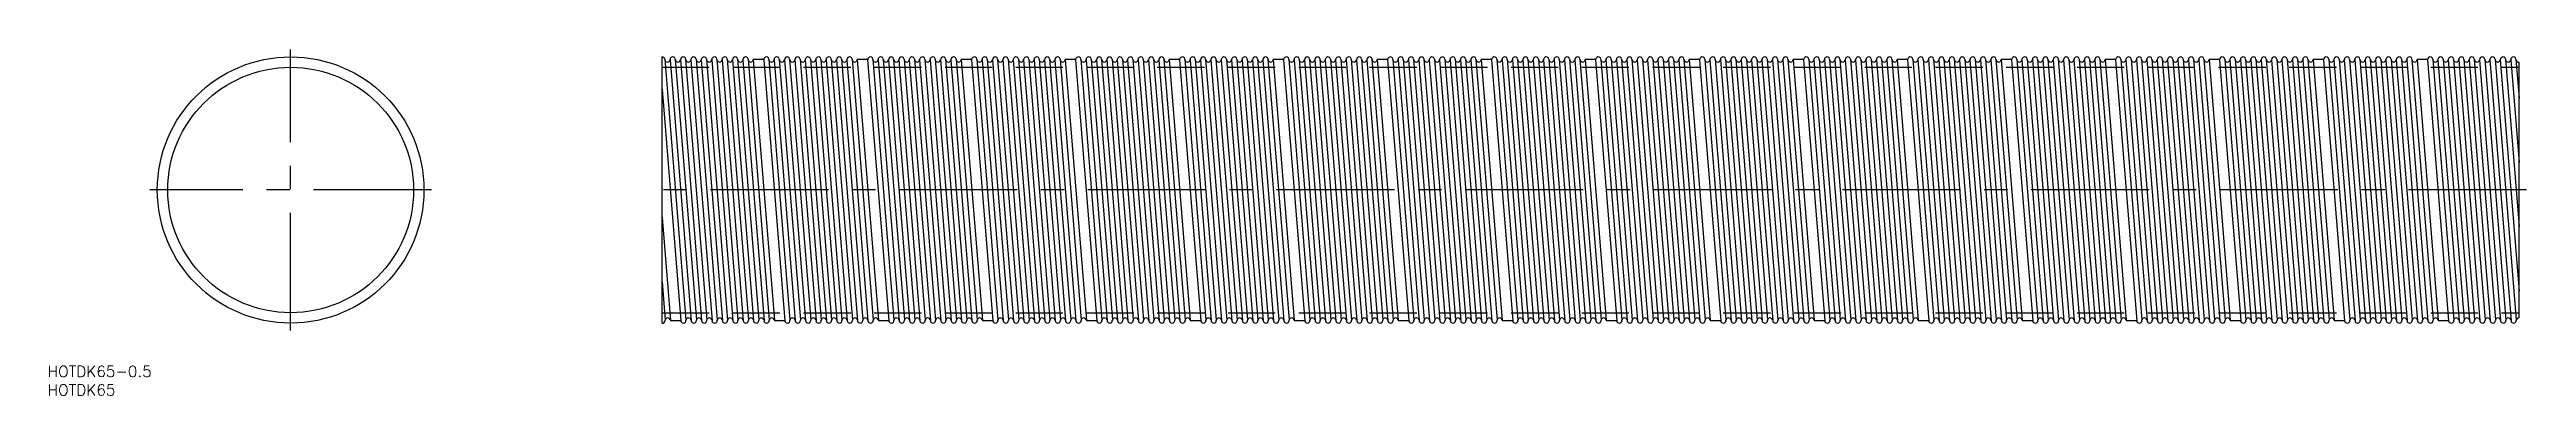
# Model space of a CAD drawing. Extents: x -65 to 602, y -55 to 38.
import ezdxf

# ---------------------------------------------------------------- set-up
doc = ezdxf.new("R2010")
doc.units = 0
doc.linetypes.add('CENTER', pattern=[50.8, 31.75, -6.35, 6.35, -6.35])
doc.linetypes.add('DASHED', pattern=[19.05, 12.7, -6.35])
doc.layers.get('0').update_dxf_attribs({"linetype": 'CONTINUOUS'})
doc.layers.add('CENTER', color=1, linetype='CENTER')
doc.styles.get("Standard").update_dxf_attribs({"font": 'txt.shx', "height": 3, "bigfont": 'bigfont.shx'})

msp = doc.modelspace()

# ---------------------------------------------------------------- linework, layer by layer
at = {"color": 7, "linetype": 'CONTINUOUS'}
for p, q in [((100, -35.89), (100, 35.9)), ((100.75, 35.26), (106.44, -35.14)), ((102.16, 35.14), (107.85, -35.26)), ((103.55, 35.26), (109.24, -35.14)), ((104.96, 35.14), (110.65, -35.26)), ((106.35, 35.26), (112.04, -35.14)), ((107.76, 35.14), (113.45, -35.26)), ((109.15, 35.26), (114.84, -35.14)), ((110.56, 35.14), (116.25, -35.26)), ((111.95, 35.26), (117.64, -35.14)), ((113.36, 35.14), (119.05, -35.26)), ((114.75, 35.26), (120.44, -35.14)), ((116.16, 35.14), (121.85, -35.26)), ((117.55, 35.26), (123.24, -35.14)), ((118.96, 35.14), (124.65, -35.26)), ((120.35, 35.26), (126.04, -35.14)), ((121.76, 35.14), (127.45, -35.26)), ((123.15, 35.26), (128.84, -35.14)), ((124.56, 35.2), (130.24, -35.2)), ((127.36, 35.2), (124.56, 35.2)), ((127.36, 35.14), (133.05, -35.26)), ((128.75, 35.26), (134.44, -35.14)), ((130.16, 35.14), (135.85, -35.26)), ((131.55, 35.26), (137.24, -35.14)), ((132.96, 35.14), (138.65, -35.26)), ((134.35, 35.26), (140.04, -35.14)), ((135.76, 35.14), (141.45, -35.26)), ((137.15, 35.26), (142.84, -35.14)), ((138.56, 35.14), (144.25, -35.26)), ((139.95, 35.26), (145.64, -35.14)), ((141.36, 35.14), (147.05, -35.26)), ((142.75, 35.26), (148.44, -35.14)), ((144.16, 35.14), (149.85, -35.26)), ((145.55, 35.26), (151.24, -35.14)), ((146.96, 35.14), (152.65, -35.26)), ((148.35, 35.26), (154.04, -35.14)), ((149.76, 35.14), (155.45, -35.26)), ((151.15, 35.26), (156.84, -35.14)), ((152.56, 35.2), (158.24, -35.2)), ((155.36, 35.2), (152.56, 35.2)), ((155.36, 35.14), (161.05, -35.26)), ((156.75, 35.26), (162.44, -35.14)), ((158.16, 35.14), (163.85, -35.26)), ((159.55, 35.26), (165.24, -35.14)), ((160.96, 35.14), (166.65, -35.26)), ((162.35, 35.26), (168.04, -35.14)), ((163.76, 35.14), (169.45, -35.26)), ((165.15, 35.26), (170.84, -35.14)), ((166.56, 35.14), (172.25, -35.26)), ((167.95, 35.26), (173.64, -35.14)), ((169.36, 35.14), (175.05, -35.26)), ((170.75, 35.26), (176.44, -35.14)), ((172.16, 35.14), (177.85, -35.26)), ((173.55, 35.26), (179.24, -35.14)), ((174.96, 35.14), (180.65, -35.26)), ((176.35, 35.26), (182.04, -35.14)), ((177.76, 35.14), (183.45, -35.26)), ((179.15, 35.26), (184.84, -35.14)), ((180.56, 35.2), (186.24, -35.2)), ((183.36, 35.2), (180.56, 35.2)), ((183.36, 35.14), (189.05, -35.26)), ((184.75, 35.26), (190.44, -35.14)), ((186.16, 35.14), (191.85, -35.26)), ((187.55, 35.26), (193.24, -35.14)), ((188.96, 35.14), (194.65, -35.26)), ((190.35, 35.26), (196.04, -35.14)), ((191.76, 35.14), (197.45, -35.26)), ((193.15, 35.26), (198.84, -35.14)), ((194.56, 35.14), (200.25, -35.26)), ((195.95, 35.26), (201.64, -35.14)), ((197.36, 35.14), (203.05, -35.26)), ((198.75, 35.26), (204.44, -35.14)), ((200.16, 35.14), (205.85, -35.26)), ((201.55, 35.26), (207.24, -35.14)), ((202.96, 35.14), (208.65, -35.26)), ((204.35, 35.26), (210.04, -35.14)), ((205.76, 35.14), (211.45, -35.26)), ((207.15, 35.26), (212.84, -35.14)), ((208.56, 35.2), (214.24, -35.2)), ((211.36, 35.2), (208.56, 35.2)), ((211.36, 35.14), (217.05, -35.26)), ((212.75, 35.26), (218.44, -35.14)), ((214.16, 35.14), (219.85, -35.26)), ((215.55, 35.26), (221.24, -35.14)), ((216.96, 35.14), (222.65, -35.26)), ((218.35, 35.26), (224.04, -35.14)), ((219.76, 35.14), (225.45, -35.26)), ((221.15, 35.26), (226.84, -35.14)), ((222.56, 35.14), (228.25, -35.26)), ((223.95, 35.26), (229.64, -35.14)), ((225.36, 35.14), (231.05, -35.26)), ((226.75, 35.26), (232.44, -35.14)), ((228.16, 35.14), (233.85, -35.26)), ((229.55, 35.26), (235.24, -35.14)), ((230.96, 35.14), (236.65, -35.26)), ((232.35, 35.26), (238.04, -35.14)), ((233.76, 35.14), (239.45, -35.26)), ((235.15, 35.26), (240.84, -35.14)), ((236.56, 35.2), (242.24, -35.2)), ((239.36, 35.2), (236.56, 35.2)), ((239.36, 35.14), (245.05, -35.26)), ((240.75, 35.26), (246.44, -35.14)), ((242.16, 35.14), (247.85, -35.26)), ((243.55, 35.26), (249.24, -35.14)), ((244.96, 35.14), (250.65, -35.26)), ((246.35, 35.26), (252.04, -35.14)), ((247.76, 35.14), (253.45, -35.26)), ((249.15, 35.26), (254.84, -35.14)), ((250.56, 35.14), (256.25, -35.26)), ((251.95, 35.26), (257.64, -35.14)), ((253.36, 35.14), (259.05, -35.26)), ((254.75, 35.26), (260.44, -35.14)), ((256.16, 35.14), (261.85, -35.26)), ((257.55, 35.26), (263.24, -35.14)), ((258.96, 35.14), (264.65, -35.26)), ((260.35, 35.26), (266.04, -35.14)), ((261.76, 35.14), (267.45, -35.26)), ((263.15, 35.26), (268.84, -35.14)), ((264.56, 35.2), (270.24, -35.2)), ((267.36, 35.2), (264.56, 35.2)), ((267.36, 35.14), (273.05, -35.26)), ((268.75, 35.26), (274.44, -35.14)), ((270.16, 35.14), (275.85, -35.26)), ((271.55, 35.26), (277.24, -35.14)), ((272.96, 35.14), (278.65, -35.26)), ((274.35, 35.26), (280.04, -35.14)), ((275.76, 35.14), (281.45, -35.26)), ((277.15, 35.26), (282.84, -35.14)), ((278.56, 35.14), (284.25, -35.26)), ((279.95, 35.26), (285.64, -35.14)), ((281.36, 35.14), (287.05, -35.26)), ((282.75, 35.26), (288.44, -35.14)), ((284.16, 35.14), (289.85, -35.26)), ((285.55, 35.26), (291.24, -35.14)), ((286.96, 35.14), (292.65, -35.26)), ((288.35, 35.26), (294.04, -35.14)), ((289.76, 35.14), (295.45, -35.26)), ((291.15, 35.26), (296.84, -35.14)), ((292.56, 35.2), (298.24, -35.2)), ((295.36, 35.2), (292.56, 35.2)), ((295.36, 35.14), (301.05, -35.26)), ((296.75, 35.26), (302.44, -35.14)), ((298.16, 35.14), (303.85, -35.26)), ((299.55, 35.26), (305.24, -35.14)), ((300.96, 35.14), (306.65, -35.26)), ((302.35, 35.26), (308.04, -35.14)), ((303.76, 35.14), (309.45, -35.26)), ((305.15, 35.26), (310.84, -35.14)), ((306.56, 35.14), (312.25, -35.26)), ((307.95, 35.26), (313.64, -35.14)), ((309.36, 35.14), (315.05, -35.26)), ((310.75, 35.26), (316.44, -35.14)), ((312.16, 35.14), (317.85, -35.26)), ((313.55, 35.26), (319.24, -35.14)), ((314.96, 35.14), (320.65, -35.26)), ((316.35, 35.26), (322.04, -35.14)), ((317.76, 35.14), (323.45, -35.26)), ((319.15, 35.26), (324.84, -35.14)), ((320.56, 35.2), (326.24, -35.2)), ((323.36, 35.2), (320.56, 35.2)), ((323.36, 35.14), (329.05, -35.26)), ((324.75, 35.26), (330.44, -35.14)), ((326.16, 35.14), (331.85, -35.26)), ((327.55, 35.26), (333.24, -35.14)), ((328.96, 35.14), (334.65, -35.26)), ((330.35, 35.26), (336.04, -35.14)), ((331.76, 35.14), (337.45, -35.26)), ((333.15, 35.26), (338.84, -35.14)), ((334.56, 35.14), (340.25, -35.26)), ((335.95, 35.26), (341.64, -35.14)), ((337.36, 35.14), (343.05, -35.26)), ((338.75, 35.26), (344.44, -35.14)), ((340.16, 35.14), (345.85, -35.26)), ((341.55, 35.26), (347.24, -35.14)), ((342.96, 35.14), (348.65, -35.26)), ((344.35, 35.26), (350.04, -35.14)), ((345.76, 35.14), (351.45, -35.26)), ((347.15, 35.26), (352.84, -35.14)), ((348.56, 35.2), (354.24, -35.2)), ((351.36, 35.2), (348.56, 35.2)), ((351.36, 35.14), (357.05, -35.26)), ((352.75, 35.26), (358.44, -35.14)), ((354.16, 35.14), (359.85, -35.26)), ((355.55, 35.26), (361.24, -35.14)), ((356.96, 35.14), (362.65, -35.26)), ((358.35, 35.26), (364.04, -35.14)), ((359.76, 35.14), (365.45, -35.26)), ((361.15, 35.26), (366.84, -35.14)), ((362.56, 35.14), (368.25, -35.26)), ((363.95, 35.26), (369.64, -35.14)), ((365.36, 35.14), (371.05, -35.26)), ((366.75, 35.26), (372.44, -35.14)), ((368.16, 35.14), (373.85, -35.26)), ((369.55, 35.26), (375.24, -35.14)), ((370.96, 35.14), (376.65, -35.26)), ((372.35, 35.26), (378.04, -35.14)), ((373.76, 35.14), (379.45, -35.26)), ((375.15, 35.26), (380.84, -35.14)), ((376.56, 35.2), (382.24, -35.2)), ((379.36, 35.2), (376.56, 35.2)), ((379.36, 35.14), (385.05, -35.26)), ((380.75, 35.26), (386.44, -35.14)), ((382.16, 35.14), (387.85, -35.26)), ((383.55, 35.26), (389.24, -35.14)), ((384.96, 35.14), (390.65, -35.26)), ((386.35, 35.26), (392.04, -35.14)), ((387.76, 35.14), (393.45, -35.26)), ((389.15, 35.26), (394.84, -35.14)), ((390.56, 35.14), (396.25, -35.26)), ((391.95, 35.26), (397.64, -35.14)), ((393.36, 35.14), (399.05, -35.26)), ((394.75, 35.26), (400.44, -35.14)), ((396.16, 35.14), (401.85, -35.26)), ((397.55, 35.26), (403.24, -35.14)), ((398.96, 35.14), (404.65, -35.26)), ((400.35, 35.26), (406.04, -35.14)), ((401.76, 35.14), (407.45, -35.26)), ((403.15, 35.26), (408.84, -35.14)), ((404.56, 35.2), (410.24, -35.2)), ((407.36, 35.2), (404.56, 35.2)), ((407.36, 35.14), (413.05, -35.26)), ((408.75, 35.26), (414.44, -35.14)), ((410.16, 35.14), (415.85, -35.26)), ((411.55, 35.26), (417.24, -35.14)), ((412.96, 35.14), (418.65, -35.26)), ((414.35, 35.26), (420.04, -35.14)), ((415.76, 35.14), (421.45, -35.26)), ((417.15, 35.26), (422.84, -35.14)), ((418.56, 35.14), (424.25, -35.26)), ((419.95, 35.26), (425.64, -35.14)), ((421.36, 35.14), (427.05, -35.26)), ((422.75, 35.26), (428.44, -35.14)), ((424.16, 35.14), (429.85, -35.26)), ((425.55, 35.26), (431.24, -35.14)), ((426.96, 35.14), (432.65, -35.26)), ((428.35, 35.26), (434.04, -35.14)), ((429.76, 35.14), (435.45, -35.26)), ((431.15, 35.26), (436.84, -35.14)), ((432.56, 35.2), (438.24, -35.2)), ((435.36, 35.2), (432.56, 35.2)), ((435.36, 35.14), (441.05, -35.26)), ((436.75, 35.26), (442.44, -35.14)), ((438.16, 35.14), (443.85, -35.26)), ((439.55, 35.26), (445.24, -35.14)), ((440.96, 35.14), (446.65, -35.26)), ((442.35, 35.26), (448.04, -35.14)), ((443.76, 35.14), (449.45, -35.26)), ((445.15, 35.26), (450.84, -35.14)), ((446.56, 35.14), (452.25, -35.26)), ((447.95, 35.26), (453.64, -35.14)), ((449.36, 35.14), (455.05, -35.26)), ((450.75, 35.26), (456.44, -35.14)), ((452.16, 35.14), (457.85, -35.26)), ((453.55, 35.26), (459.24, -35.14)), ((454.96, 35.14), (460.65, -35.26)), ((456.35, 35.26), (462.04, -35.14)), ((457.76, 35.14), (463.45, -35.26)), ((459.15, 35.26), (464.84, -35.14)), ((460.56, 35.2), (466.24, -35.2)), ((463.36, 35.2), (460.56, 35.2)), ((463.36, 35.14), (469.05, -35.26)), ((464.75, 35.26), (470.44, -35.14)), ((466.16, 35.14), (471.85, -35.26)), ((467.55, 35.26), (473.24, -35.14)), ((468.96, 35.14), (474.65, -35.26)), ((470.35, 35.26), (476.04, -35.14)), ((471.76, 35.14), (477.45, -35.26)), ((473.15, 35.26), (478.84, -35.14)), ((474.56, 35.14), (480.25, -35.26)), ((475.95, 35.26), (481.64, -35.14)), ((477.36, 35.14), (483.05, -35.26)), ((478.75, 35.26), (484.44, -35.14)), ((480.16, 35.14), (485.85, -35.26)), ((481.55, 35.26), (487.24, -35.14)), ((482.96, 35.14), (488.65, -35.26)), ((484.35, 35.26), (490.04, -35.14)), ((485.76, 35.14), (491.45, -35.26)), ((487.15, 35.26), (492.84, -35.14)), ((488.56, 35.2), (494.24, -35.2)), ((491.36, 35.2), (488.56, 35.2)), ((491.36, 35.14), (497.05, -35.26)), ((492.75, 35.26), (498.44, -35.14)), ((494.16, 35.14), (499.85, -35.26)), ((495.55, 35.26), (501.24, -35.14)), ((496.96, 35.14), (502.65, -35.26)), ((498.35, 35.26), (504.04, -35.14)), ((499.76, 35.14), (505.45, -35.26)), ((501.15, 35.26), (506.84, -35.14)), ((502.56, 35.14), (508.25, -35.26)), ((503.95, 35.26), (509.64, -35.14)), ((505.36, 35.14), (511.05, -35.26)), ((506.75, 35.26), (512.44, -35.14)), ((508.16, 35.14), (513.85, -35.26)), ((509.55, 35.26), (515.24, -35.14)), ((510.96, 35.14), (516.65, -35.26)), ((512.35, 35.26), (518.04, -35.14)), ((513.76, 35.14), (519.45, -35.26)), ((515.15, 35.26), (520.84, -35.14)), ((516.56, 35.2), (522.24, -35.2)), ((519.36, 35.2), (516.56, 35.2)), ((519.36, 35.14), (525.05, -35.26)), ((520.75, 35.26), (526.44, -35.14)), ((522.16, 35.14), (527.85, -35.26)), ((523.55, 35.26), (529.24, -35.14)), ((524.96, 35.14), (530.65, -35.26)), ((526.35, 35.26), (532.04, -35.14)), ((527.76, 35.14), (533.45, -35.26)), ((529.15, 35.26), (534.84, -35.14)), ((530.56, 35.14), (536.25, -35.26)), ((531.95, 35.26), (537.64, -35.14)), ((533.36, 35.14), (539.05, -35.26)), ((534.75, 35.26), (540.44, -35.14)), ((536.16, 35.14), (541.85, -35.26)), ((537.55, 35.26), (543.24, -35.14)), ((538.96, 35.14), (544.65, -35.26)), ((540.35, 35.26), (546.04, -35.14)), ((541.76, 35.14), (547.45, -35.26)), ((543.15, 35.26), (548.84, -35.14)), ((544.56, 35.2), (550.24, -35.2)), ((547.36, 35.2), (544.56, 35.2)), ((547.36, 35.14), (553.05, -35.26)), ((548.75, 35.26), (554.44, -35.14)), ((550.16, 35.14), (555.85, -35.26)), ((551.55, 35.26), (557.24, -35.14)), ((552.96, 35.14), (558.65, -35.26)), ((554.35, 35.26), (560.04, -35.14)), ((555.76, 35.14), (561.45, -35.26)), ((557.15, 35.26), (562.84, -35.14)), ((558.56, 35.14), (564.25, -35.26)), ((559.95, 35.26), (565.64, -35.14)), ((561.36, 35.14), (567.05, -35.26)), ((562.75, 35.26), (568.44, -35.14)), ((564.16, 35.14), (569.85, -35.26)), ((565.55, 35.26), (571.24, -35.14)), ((566.96, 35.14), (572.65, -35.26)), ((568.35, 35.26), (574.04, -35.14)), ((569.76, 35.14), (575.45, -35.26)), ((571.15, 35.26), (576.84, -35.14)), ((572.56, 35.2), (578.24, -35.2)), ((575.36, 35.2), (572.56, 35.2)), ((575.36, 35.14), (581.05, -35.26)), ((576.75, 35.26), (582.44, -35.14)), ((578.16, 35.14), (583.85, -35.26)), ((579.55, 35.26), (585.24, -35.14)), ((580.96, 35.14), (586.65, -35.26)), ((582.35, 35.26), (588.04, -35.14)), ((583.76, 35.14), (589.45, -35.26)), ((585.15, 35.26), (590.84, -35.14)), ((586.56, 35.14), (592.25, -35.26)), ((587.95, 35.26), (593.64, -35.14)), ((589.36, 35.14), (595.05, -35.26)), ((590.75, 35.26), (596.44, -35.14)), ((592.16, 35.14), (597.85, -35.26)), ((593.55, 35.26), (599.24, -35.14)), ((594.96, 35.14), (600, -27.26)), ((596.35, 35.26), (600, -9.88)), ((597.76, 35.14), (600, 7.4)), ((599.15, 35.26), (600, 24.79)), ((600, -34.5), (600, 34.51)), ((100, 27.21), (105.05, -35.26)), ((100, -7.44), (102.24, -35.2)), ((100, -24.73), (100.84, -35.14)), ((102.24, -35.2), (105.04, -35.2)), ((130.24, -35.2), (133.04, -35.2)), ((158.24, -35.2), (161.04, -35.2)), ((186.24, -35.2), (189.04, -35.2)), ((214.24, -35.2), (217.04, -35.2)), ((242.24, -35.2), (245.04, -35.2)), ((270.24, -35.2), (273.04, -35.2)), ((298.24, -35.2), (301.04, -35.2)), ((326.24, -35.2), (329.04, -35.2)), ((354.24, -35.2), (357.04, -35.2)), ((382.24, -35.2), (385.04, -35.2)), ((410.24, -35.2), (413.04, -35.2)), ((438.24, -35.2), (441.04, -35.2)), ((466.24, -35.2), (469.04, -35.2)), ((494.24, -35.2), (497.04, -35.2)), ((522.24, -35.2), (525.04, -35.2)), ((550.24, -35.2), (553.04, -35.2)), ((578.24, -35.2), (581.04, -35.2))]:
    msp.add_line(p, q, dxfattribs=at)
at = {"color": 3, "linetype": 'DASHED'}
for p, q in [((100, 33.1), (600, 33.1)), ((100, -33.1), (600, -33.1))]:
    msp.add_line(p, q, dxfattribs=at)
at = {"color": 7, "linetype": 'CONTINUOUS'}
for radius in [35.9, 33.1]:
    msp.add_circle((0, 0), radius, dxfattribs=at)
for centre, start, end in [((100.06, 35.2), 4.61832, 94.6334), ((101.46, 35.2), 191.15139, 0), ((102.86, 35.2), 4.61832, 184.61832), ((104.26, 35.2), 191.15139, 0), ((105.66, 35.2), 4.61832, 184.61832), ((107.06, 35.2), 191.15139, 0), ((108.46, 35.2), 4.61832, 184.61832), ((109.86, 35.2), 191.15139, 0), ((111.26, 35.2), 4.61832, 184.61832), ((112.66, 35.2), 191.15139, 0), ((114.06, 35.2), 4.61832, 184.61832), ((115.46, 35.2), 191.15139, 0), ((116.86, 35.2), 4.61832, 184.61832), ((118.26, 35.2), 191.15139, 0), ((119.66, 35.2), 4.61832, 184.61832), ((121.06, 35.2), 191.15139, 0), ((122.46, 35.2), 4.61832, 184.61832), ((123.86, 35.2), 191.15139, 0), ((128.06, 35.2), 4.61832, 184.61832), ((129.46, 35.2), 191.15139, 0), ((130.86, 35.2), 4.61832, 184.61832), ((132.26, 35.2), 191.15139, 0), ((133.66, 35.2), 4.61832, 184.61832), ((135.06, 35.2), 191.15139, 0), ((136.46, 35.2), 4.61832, 184.61832), ((137.86, 35.2), 191.15139, 0), ((139.26, 35.2), 4.61832, 184.61832), ((140.66, 35.2), 191.15139, 0), ((142.06, 35.2), 4.61832, 184.61832), ((143.46, 35.2), 191.15139, 0), ((144.86, 35.2), 4.61832, 184.61832), ((146.26, 35.2), 191.15139, 0), ((147.66, 35.2), 4.61832, 184.61832), ((149.06, 35.2), 191.15139, 0), ((150.46, 35.2), 4.61832, 184.61832), ((151.86, 35.2), 191.15139, 0), ((156.06, 35.2), 4.61832, 184.61832), ((157.46, 35.2), 191.15139, 0), ((158.86, 35.2), 4.61832, 184.61832), ((160.26, 35.2), 191.15139, 0), ((161.66, 35.2), 4.61832, 184.61832), ((163.06, 35.2), 191.15139, 0), ((164.46, 35.2), 4.61832, 184.61832), ((165.86, 35.2), 191.15139, 0), ((167.26, 35.2), 4.61832, 184.61832), ((168.66, 35.2), 191.15139, 0), ((170.06, 35.2), 4.61832, 184.61832), ((171.46, 35.2), 191.15139, 0), ((172.86, 35.2), 4.61832, 184.61832), ((174.26, 35.2), 191.15139, 0), ((175.66, 35.2), 4.61832, 184.61832), ((177.06, 35.2), 191.15139, 0), ((178.46, 35.2), 4.61832, 184.61832), ((179.86, 35.2), 191.15139, 0), ((184.06, 35.2), 4.61832, 184.61832), ((185.46, 35.2), 191.15139, 0), ((186.86, 35.2), 4.61832, 184.61832), ((188.26, 35.2), 191.15139, 0), ((189.66, 35.2), 4.61832, 184.61832), ((191.06, 35.2), 191.15139, 0), ((192.46, 35.2), 4.61832, 184.61832), ((193.86, 35.2), 191.15139, 0), ((195.26, 35.2), 4.61832, 184.61832), ((196.66, 35.2), 191.15139, 0), ((198.06, 35.2), 4.61832, 184.61832), ((199.46, 35.2), 191.15139, 0), ((200.86, 35.2), 4.61832, 184.61832), ((202.26, 35.2), 191.15139, 0), ((203.66, 35.2), 4.61832, 184.61832), ((205.06, 35.2), 191.15139, 0), ((206.46, 35.2), 4.61832, 184.61832), ((207.86, 35.2), 191.15139, 0), ((212.06, 35.2), 4.61832, 184.61832), ((213.46, 35.2), 191.15139, 0), ((214.86, 35.2), 4.61832, 184.61832), ((216.26, 35.2), 191.15139, 0), ((217.66, 35.2), 4.61832, 184.61832), ((219.06, 35.2), 191.15139, 0), ((220.46, 35.2), 4.61832, 184.61832), ((221.86, 35.2), 191.15139, 0), ((223.26, 35.2), 4.61832, 184.61832), ((224.66, 35.2), 191.15139, 0), ((226.06, 35.2), 4.61832, 184.61832), ((227.46, 35.2), 191.15139, 0), ((228.86, 35.2), 4.61832, 184.61832), ((230.26, 35.2), 191.15139, 0), ((231.66, 35.2), 4.61832, 184.61832), ((233.06, 35.2), 191.15139, 0), ((234.46, 35.2), 4.61832, 184.61832), ((235.86, 35.2), 191.15139, 0), ((240.06, 35.2), 4.61832, 184.61832), ((241.46, 35.2), 191.15139, 0), ((242.86, 35.2), 4.61832, 184.61832), ((244.26, 35.2), 191.15139, 0), ((245.66, 35.2), 4.61832, 184.61832), ((247.06, 35.2), 191.15139, 0), ((248.46, 35.2), 4.61832, 184.61832), ((249.86, 35.2), 191.15139, 0), ((251.26, 35.2), 4.61832, 184.61832), ((252.66, 35.2), 191.15139, 0), ((254.06, 35.2), 4.61832, 184.61832), ((255.46, 35.2), 191.15139, 0), ((256.86, 35.2), 4.61832, 184.61832), ((258.26, 35.2), 191.15139, 0), ((259.66, 35.2), 4.61832, 184.61832), ((261.06, 35.2), 191.15139, 0), ((262.46, 35.2), 4.61832, 184.61832), ((263.86, 35.2), 191.15139, 0), ((268.06, 35.2), 4.61832, 184.61832), ((269.46, 35.2), 191.15139, 0), ((270.86, 35.2), 4.61832, 184.61832), ((272.26, 35.2), 191.15139, 0), ((273.66, 35.2), 4.61832, 184.61832), ((275.06, 35.2), 191.15139, 0), ((276.46, 35.2), 4.61832, 184.61832), ((277.86, 35.2), 191.15139, 0), ((279.26, 35.2), 4.61832, 184.61832), ((280.66, 35.2), 191.15139, 0), ((282.06, 35.2), 4.61832, 184.61832), ((283.46, 35.2), 191.15139, 0), ((284.86, 35.2), 4.61832, 184.61832), ((286.26, 35.2), 191.15139, 0), ((287.66, 35.2), 4.61832, 184.61832), ((289.06, 35.2), 191.15139, 0), ((290.46, 35.2), 4.61832, 184.61832), ((291.86, 35.2), 191.15139, 0), ((296.06, 35.2), 4.61832, 184.61832), ((297.46, 35.2), 191.15139, 0), ((298.86, 35.2), 4.61832, 184.61832), ((300.26, 35.2), 191.15139, 0), ((301.66, 35.2), 4.61832, 184.61832), ((303.06, 35.2), 191.15139, 0), ((304.46, 35.2), 4.61832, 184.61832), ((305.86, 35.2), 191.15139, 0), ((307.26, 35.2), 4.61832, 184.61832), ((308.66, 35.2), 191.15139, 0), ((310.06, 35.2), 4.61832, 184.61832), ((311.46, 35.2), 191.15139, 0), ((312.86, 35.2), 4.61832, 184.61832), ((314.26, 35.2), 191.15139, 0), ((315.66, 35.2), 4.61832, 184.61832), ((317.06, 35.2), 191.15139, 0), ((318.46, 35.2), 4.61832, 184.61832), ((319.86, 35.2), 191.15139, 0), ((324.06, 35.2), 4.61832, 184.61832), ((325.46, 35.2), 191.15139, 0), ((326.86, 35.2), 4.61832, 184.61832), ((328.26, 35.2), 191.15139, 0), ((329.66, 35.2), 4.61832, 184.61832), ((331.06, 35.2), 191.15139, 0), ((332.46, 35.2), 4.61832, 184.61832), ((333.86, 35.2), 191.15139, 0), ((335.26, 35.2), 4.61832, 184.61832), ((336.66, 35.2), 191.15139, 0), ((338.06, 35.2), 4.61832, 184.61832), ((339.46, 35.2), 191.15139, 0), ((340.86, 35.2), 4.61832, 184.61832), ((342.26, 35.2), 191.15139, 0), ((343.66, 35.2), 4.61832, 184.61832), ((345.06, 35.2), 191.15139, 0), ((346.46, 35.2), 4.61832, 184.61832), ((347.86, 35.2), 191.15139, 0), ((352.06, 35.2), 4.61832, 184.61832), ((353.46, 35.2), 191.15139, 0), ((354.86, 35.2), 4.61832, 184.61832), ((356.26, 35.2), 191.15139, 0), ((357.66, 35.2), 4.61832, 184.61832), ((359.06, 35.2), 191.15139, 0), ((360.46, 35.2), 4.61832, 184.61832), ((361.86, 35.2), 191.15139, 0), ((363.26, 35.2), 4.61832, 184.61832), ((364.66, 35.2), 191.15139, 0), ((366.06, 35.2), 4.61832, 184.61832), ((367.46, 35.2), 191.15139, 0), ((368.86, 35.2), 4.61832, 184.61832), ((370.26, 35.2), 191.15139, 0), ((371.66, 35.2), 4.61832, 184.61832), ((373.06, 35.2), 191.15139, 0), ((374.46, 35.2), 4.61832, 184.61832), ((375.86, 35.2), 191.15139, 0), ((380.06, 35.2), 4.61832, 184.61832), ((381.46, 35.2), 191.15139, 0), ((382.86, 35.2), 4.61832, 184.61832), ((384.26, 35.2), 191.15139, 0), ((385.66, 35.2), 4.61832, 184.61832), ((387.06, 35.2), 191.15139, 0), ((388.46, 35.2), 4.61832, 184.61832), ((389.86, 35.2), 191.15139, 0), ((391.26, 35.2), 4.61832, 184.61832), ((392.66, 35.2), 191.15139, 0), ((394.06, 35.2), 4.61832, 184.61832), ((395.46, 35.2), 191.15139, 0), ((396.86, 35.2), 4.61832, 184.61832), ((398.26, 35.2), 191.15139, 0), ((399.66, 35.2), 4.61832, 184.61832), ((401.06, 35.2), 191.15139, 0), ((402.46, 35.2), 4.61832, 184.61832), ((403.86, 35.2), 191.15139, 0), ((408.06, 35.2), 4.61832, 184.61832), ((409.46, 35.2), 191.15139, 0), ((410.86, 35.2), 4.61832, 184.61832), ((412.26, 35.2), 191.15139, 0), ((413.66, 35.2), 4.61832, 184.61832), ((415.06, 35.2), 191.15139, 0), ((416.46, 35.2), 4.61832, 184.61832), ((417.86, 35.2), 191.15139, 0), ((419.26, 35.2), 4.61832, 184.61832), ((420.66, 35.2), 191.15139, 0), ((422.06, 35.2), 4.61832, 184.61832), ((423.46, 35.2), 191.15139, 0), ((424.86, 35.2), 4.61832, 184.61832), ((426.26, 35.2), 191.15139, 0), ((427.66, 35.2), 4.61832, 184.61832), ((429.06, 35.2), 191.15139, 0), ((430.46, 35.2), 4.61832, 184.61832), ((431.86, 35.2), 191.15139, 0), ((436.06, 35.2), 4.61832, 184.61832), ((437.46, 35.2), 191.15139, 0), ((438.86, 35.2), 4.61832, 184.61832), ((440.26, 35.2), 191.15139, 0), ((441.66, 35.2), 4.61832, 184.61832), ((443.06, 35.2), 191.15139, 0), ((444.46, 35.2), 4.61832, 184.61832), ((445.86, 35.2), 191.15139, 0), ((447.26, 35.2), 4.61832, 184.61832), ((448.66, 35.2), 191.15139, 0), ((450.06, 35.2), 4.61832, 184.61832), ((451.46, 35.2), 191.15139, 0), ((452.86, 35.2), 4.61832, 184.61832), ((454.26, 35.2), 191.15139, 0), ((455.66, 35.2), 4.61832, 184.61832), ((457.06, 35.2), 191.15139, 0), ((458.46, 35.2), 4.61832, 184.61832), ((459.86, 35.2), 191.15139, 0), ((464.06, 35.2), 4.61832, 184.61832), ((465.46, 35.2), 191.15139, 0), ((466.86, 35.2), 4.61832, 184.61832), ((468.26, 35.2), 191.15139, 0), ((469.66, 35.2), 4.61832, 184.61832), ((471.06, 35.2), 191.15139, 0), ((472.46, 35.2), 4.61832, 184.61832), ((473.86, 35.2), 191.15139, 0), ((475.26, 35.2), 4.61832, 184.61832), ((476.66, 35.2), 191.15139, 0), ((478.06, 35.2), 4.61832, 184.61832), ((479.46, 35.2), 191.15139, 0), ((480.86, 35.2), 4.61832, 184.61832), ((482.26, 35.2), 191.15139, 0), ((483.66, 35.2), 4.61832, 184.61832), ((485.06, 35.2), 191.15139, 0), ((486.46, 35.2), 4.61832, 184.61832), ((487.86, 35.2), 191.15139, 0), ((492.06, 35.2), 4.61832, 184.61832), ((493.46, 35.2), 191.15139, 0), ((494.86, 35.2), 4.61832, 184.61832), ((496.26, 35.2), 191.15139, 0), ((497.66, 35.2), 4.61832, 184.61832), ((499.06, 35.2), 191.15139, 0), ((500.46, 35.2), 4.61832, 184.61832), ((501.86, 35.2), 191.15139, 0), ((503.26, 35.2), 4.61832, 184.61832), ((504.66, 35.2), 191.15139, 0), ((506.06, 35.2), 4.61832, 184.61832), ((507.46, 35.2), 191.15139, 0), ((508.86, 35.2), 4.61832, 184.61832), ((510.26, 35.2), 191.15139, 0), ((511.66, 35.2), 4.61832, 184.61832), ((513.06, 35.2), 191.15139, 0), ((514.46, 35.2), 4.61832, 184.61832), ((515.86, 35.2), 191.15139, 0), ((520.06, 35.2), 4.61832, 184.61832), ((521.46, 35.2), 191.15139, 0), ((522.86, 35.2), 4.61832, 184.61832), ((524.26, 35.2), 191.15139, 0), ((525.66, 35.2), 4.61832, 184.61832), ((527.06, 35.2), 191.15139, 0), ((528.46, 35.2), 4.61832, 184.61832), ((529.86, 35.2), 191.15139, 0), ((531.26, 35.2), 4.61832, 184.61832), ((532.66, 35.2), 191.15139, 0), ((534.06, 35.2), 4.61832, 184.61832), ((535.46, 35.2), 191.15139, 0), ((536.86, 35.2), 4.61832, 184.61832), ((538.26, 35.2), 191.15139, 0), ((539.66, 35.2), 4.61832, 184.61832), ((541.06, 35.2), 191.15139, 0), ((542.46, 35.2), 4.61832, 184.61832), ((543.86, 35.2), 191.15139, 0), ((548.06, 35.2), 4.61832, 184.61832), ((549.46, 35.2), 191.15139, 0), ((550.86, 35.2), 4.61832, 184.61832), ((552.26, 35.2), 191.15139, 0), ((553.66, 35.2), 4.61832, 184.61832), ((555.06, 35.2), 191.15139, 0), ((556.46, 35.2), 4.61832, 184.61832), ((557.86, 35.2), 191.15139, 0), ((559.26, 35.2), 4.61832, 184.61832), ((560.66, 35.2), 191.15139, 0), ((562.06, 35.2), 4.61832, 184.61832), ((563.46, 35.2), 191.15139, 0), ((564.86, 35.2), 4.61832, 184.61832), ((566.26, 35.2), 191.15139, 0), ((567.66, 35.2), 4.61832, 184.61832), ((569.06, 35.2), 191.15139, 0), ((570.46, 35.2), 4.61832, 184.61832), ((571.86, 35.2), 191.15139, 0), ((576.06, 35.2), 4.61832, 184.61832), ((577.46, 35.2), 191.15139, 0), ((578.86, 35.2), 4.61832, 184.61832), ((580.26, 35.2), 191.15139, 0), ((581.66, 35.2), 4.61832, 184.61832), ((583.06, 35.2), 191.15139, 0), ((584.46, 35.2), 4.61832, 184.61832), ((585.86, 35.2), 191.15139, 0), ((587.26, 35.2), 4.61832, 184.61832), ((588.66, 35.2), 191.15139, 0), ((590.06, 35.2), 4.61832, 184.61832), ((591.46, 35.2), 191.15139, 0), ((592.86, 35.2), 4.61832, 184.61832), ((594.26, 35.2), 191.15139, 0), ((595.66, 35.2), 4.61832, 184.61832), ((597.06, 35.2), 191.15139, 0), ((598.46, 35.2), 4.61832, 184.61832), ((599.86, 35.2), 191.15139, 281.82566), ((100.14, -35.2), 258.17434, 4.61832), ((101.54, -35.2), 11.15139, 180), ((105.74, -35.2), 184.61832, 4.61832), ((107.14, -35.2), 11.15139, 180), ((108.54, -35.2), 184.61832, 4.61832), ((109.94, -35.2), 11.15139, 180), ((111.34, -35.2), 184.61832, 4.61832), ((112.74, -35.2), 11.15139, 180), ((114.14, -35.2), 184.61832, 4.61832), ((115.54, -35.2), 11.15139, 180), ((116.94, -35.2), 184.61832, 4.61832), ((118.34, -35.2), 11.15139, 180), ((119.74, -35.2), 184.61832, 4.61832), ((121.14, -35.2), 11.15139, 180), ((122.54, -35.2), 184.61832, 4.61832), ((123.94, -35.2), 11.15139, 180), ((125.34, -35.2), 184.61832, 4.61832), ((126.74, -35.2), 11.15139, 180), ((128.14, -35.2), 184.61832, 4.61832), ((129.54, -35.2), 11.15139, 180), ((133.74, -35.2), 184.61832, 4.61832), ((135.14, -35.2), 11.15139, 180), ((136.54, -35.2), 184.61832, 4.61832), ((137.94, -35.2), 11.15139, 180), ((139.34, -35.2), 184.61832, 4.61832), ((140.74, -35.2), 11.15139, 180), ((142.14, -35.2), 184.61832, 4.61832), ((143.54, -35.2), 11.15139, 180), ((144.94, -35.2), 184.61832, 4.61832), ((146.34, -35.2), 11.15139, 180), ((147.74, -35.2), 184.61832, 4.61832), ((149.14, -35.2), 11.15139, 180), ((150.54, -35.2), 184.61832, 4.61832), ((151.94, -35.2), 11.15139, 180), ((153.34, -35.2), 184.61832, 4.61832), ((154.74, -35.2), 11.15139, 180), ((156.14, -35.2), 184.61832, 4.61832), ((157.54, -35.2), 11.15139, 180), ((161.74, -35.2), 184.61832, 4.61832), ((163.14, -35.2), 11.15139, 180), ((164.54, -35.2), 184.61832, 4.61832), ((165.94, -35.2), 11.15139, 180), ((167.34, -35.2), 184.61832, 4.61832), ((168.74, -35.2), 11.15139, 180), ((170.14, -35.2), 184.61832, 4.61832), ((171.54, -35.2), 11.15139, 180), ((172.94, -35.2), 184.61832, 4.61832), ((174.34, -35.2), 11.15139, 180), ((175.74, -35.2), 184.61832, 4.61832), ((177.14, -35.2), 11.15139, 180), ((178.54, -35.2), 184.61832, 4.61832), ((179.94, -35.2), 11.15139, 180), ((181.34, -35.2), 184.61832, 4.61832), ((182.74, -35.2), 11.15139, 180), ((184.14, -35.2), 184.61832, 4.61832), ((185.54, -35.2), 11.15139, 180), ((189.74, -35.2), 184.61832, 4.61832), ((191.14, -35.2), 11.15139, 180), ((192.54, -35.2), 184.61832, 4.61832), ((193.94, -35.2), 11.15139, 180), ((195.34, -35.2), 184.61832, 4.61832), ((196.74, -35.2), 11.15139, 180), ((198.14, -35.2), 184.61832, 4.61832), ((199.54, -35.2), 11.15139, 180), ((200.94, -35.2), 184.61832, 4.61832), ((202.34, -35.2), 11.15139, 180), ((203.74, -35.2), 184.61832, 4.61832), ((205.14, -35.2), 11.15139, 180), ((206.54, -35.2), 184.61832, 4.61832), ((207.94, -35.2), 11.15139, 180), ((209.34, -35.2), 184.61832, 4.61832), ((210.74, -35.2), 11.15139, 180), ((212.14, -35.2), 184.61832, 4.61832), ((213.54, -35.2), 11.15139, 180), ((217.74, -35.2), 184.61832, 4.61832), ((219.14, -35.2), 11.15139, 180), ((220.54, -35.2), 184.61832, 4.61832), ((221.94, -35.2), 11.15139, 180), ((223.34, -35.2), 184.61832, 4.61832), ((224.74, -35.2), 11.15139, 180), ((226.14, -35.2), 184.61832, 4.61832), ((227.54, -35.2), 11.15139, 180), ((228.94, -35.2), 184.61832, 4.61832), ((230.34, -35.2), 11.15139, 180), ((231.74, -35.2), 184.61832, 4.61832), ((233.14, -35.2), 11.15139, 180), ((234.54, -35.2), 184.61832, 4.61832), ((235.94, -35.2), 11.15139, 180), ((237.34, -35.2), 184.61832, 4.61832), ((238.74, -35.2), 11.15139, 180), ((240.14, -35.2), 184.61832, 4.61832), ((241.54, -35.2), 11.15139, 180), ((245.74, -35.2), 184.61832, 4.61832), ((247.14, -35.2), 11.15139, 180), ((248.54, -35.2), 184.61832, 4.61832), ((249.94, -35.2), 11.15139, 180), ((251.34, -35.2), 184.61832, 4.61832), ((252.74, -35.2), 11.15139, 180), ((254.14, -35.2), 184.61832, 4.61832), ((255.54, -35.2), 11.15139, 180), ((256.94, -35.2), 184.61832, 4.61832), ((258.34, -35.2), 11.15139, 180), ((259.74, -35.2), 184.61832, 4.61832), ((261.14, -35.2), 11.15139, 180), ((262.54, -35.2), 184.61832, 4.61832), ((263.94, -35.2), 11.15139, 180), ((265.34, -35.2), 184.61832, 4.61832), ((266.74, -35.2), 11.15139, 180), ((268.14, -35.2), 184.61832, 4.61832), ((269.54, -35.2), 11.15139, 180), ((273.74, -35.2), 184.61832, 4.61832), ((275.14, -35.2), 11.15139, 180), ((276.54, -35.2), 184.61832, 4.61832), ((277.94, -35.2), 11.15139, 180), ((279.34, -35.2), 184.61832, 4.61832), ((280.74, -35.2), 11.15139, 180), ((282.14, -35.2), 184.61832, 4.61832), ((283.54, -35.2), 11.15139, 180), ((284.94, -35.2), 184.61832, 4.61832), ((286.34, -35.2), 11.15139, 180), ((287.74, -35.2), 184.61832, 4.61832), ((289.14, -35.2), 11.15139, 180), ((290.54, -35.2), 184.61832, 4.61832), ((291.94, -35.2), 11.15139, 180), ((293.34, -35.2), 184.61832, 4.61832), ((294.74, -35.2), 11.15139, 180), ((296.14, -35.2), 184.61832, 4.61832), ((297.54, -35.2), 11.15139, 180), ((301.74, -35.2), 184.61832, 4.61832), ((303.14, -35.2), 11.15139, 180), ((304.54, -35.2), 184.61832, 4.61832), ((305.94, -35.2), 11.15139, 180), ((307.34, -35.2), 184.61832, 4.61832), ((308.74, -35.2), 11.15139, 180), ((310.14, -35.2), 184.61832, 4.61832), ((311.54, -35.2), 11.15139, 180), ((312.94, -35.2), 184.61832, 4.61832), ((314.34, -35.2), 11.15139, 180), ((315.74, -35.2), 184.61832, 4.61832), ((317.14, -35.2), 11.15139, 180), ((318.54, -35.2), 184.61832, 4.61832), ((319.94, -35.2), 11.15139, 180), ((321.34, -35.2), 184.61832, 4.61832), ((322.74, -35.2), 11.15139, 180), ((324.14, -35.2), 184.61832, 4.61832), ((325.54, -35.2), 11.15139, 180), ((329.74, -35.2), 184.61832, 4.61832), ((331.14, -35.2), 11.15139, 180), ((332.54, -35.2), 184.61832, 4.61832), ((333.94, -35.2), 11.15139, 180), ((335.34, -35.2), 184.61832, 4.61832), ((336.74, -35.2), 11.15139, 180), ((338.14, -35.2), 184.61832, 4.61832), ((339.54, -35.2), 11.15139, 180), ((340.94, -35.2), 184.61832, 4.61832), ((342.34, -35.2), 11.15139, 180), ((343.74, -35.2), 184.61832, 4.61832), ((345.14, -35.2), 11.15139, 180), ((346.54, -35.2), 184.61832, 4.61832), ((347.94, -35.2), 11.15139, 180), ((349.34, -35.2), 184.61832, 4.61832), ((350.74, -35.2), 11.15139, 180), ((352.14, -35.2), 184.61832, 4.61832), ((353.54, -35.2), 11.15139, 180), ((357.74, -35.2), 184.61832, 4.61832), ((359.14, -35.2), 11.15139, 180), ((360.54, -35.2), 184.61832, 4.61832), ((361.94, -35.2), 11.15139, 180), ((363.34, -35.2), 184.61832, 4.61832), ((364.74, -35.2), 11.15139, 180), ((366.14, -35.2), 184.61832, 4.61832), ((367.54, -35.2), 11.15139, 180), ((368.94, -35.2), 184.61832, 4.61832), ((370.34, -35.2), 11.15139, 180), ((371.74, -35.2), 184.61832, 4.61832), ((373.14, -35.2), 11.15139, 180), ((374.54, -35.2), 184.61832, 4.61832), ((375.94, -35.2), 11.15139, 180), ((377.34, -35.2), 184.61832, 4.61832), ((378.74, -35.2), 11.15139, 180), ((380.14, -35.2), 184.61832, 4.61832), ((381.54, -35.2), 11.15139, 180), ((385.74, -35.2), 184.61832, 4.61832), ((387.14, -35.2), 11.15139, 180), ((388.54, -35.2), 184.61832, 4.61832), ((389.94, -35.2), 11.15139, 180), ((391.34, -35.2), 184.61832, 4.61832), ((392.74, -35.2), 11.15139, 180), ((394.14, -35.2), 184.61832, 4.61832), ((395.54, -35.2), 11.15139, 180), ((396.94, -35.2), 184.61832, 4.61832), ((398.34, -35.2), 11.15139, 180), ((399.74, -35.2), 184.61832, 4.61832), ((401.14, -35.2), 11.15139, 180), ((402.54, -35.2), 184.61832, 4.61832), ((403.94, -35.2), 11.15139, 180), ((405.34, -35.2), 184.61832, 4.61832), ((406.74, -35.2), 11.15139, 180), ((408.14, -35.2), 184.61832, 4.61832), ((409.54, -35.2), 11.15139, 180), ((413.74, -35.2), 184.61832, 4.61832), ((415.14, -35.2), 11.15139, 180), ((416.54, -35.2), 184.61832, 4.61832), ((417.94, -35.2), 11.15139, 180), ((419.34, -35.2), 184.61832, 4.61832), ((420.74, -35.2), 11.15139, 180), ((422.14, -35.2), 184.61832, 4.61832), ((423.54, -35.2), 11.15139, 180), ((424.94, -35.2), 184.61832, 4.61832), ((426.34, -35.2), 11.15139, 180), ((427.74, -35.2), 184.61832, 4.61832), ((429.14, -35.2), 11.15139, 180), ((430.54, -35.2), 184.61832, 4.61832), ((431.94, -35.2), 11.15139, 180), ((433.34, -35.2), 184.61832, 4.61832), ((434.74, -35.2), 11.15139, 180), ((436.14, -35.2), 184.61832, 4.61832), ((437.54, -35.2), 11.15139, 180), ((441.74, -35.2), 184.61832, 4.61832), ((443.14, -35.2), 11.15139, 180), ((444.54, -35.2), 184.61832, 4.61832), ((445.94, -35.2), 11.15139, 180), ((447.34, -35.2), 184.61832, 4.61832), ((448.74, -35.2), 11.15139, 180), ((450.14, -35.2), 184.61832, 4.61832), ((451.54, -35.2), 11.15139, 180), ((452.94, -35.2), 184.61832, 4.61832), ((454.34, -35.2), 11.15139, 180), ((455.74, -35.2), 184.61832, 4.61832), ((457.14, -35.2), 11.15139, 180), ((458.54, -35.2), 184.61832, 4.61832), ((459.94, -35.2), 11.15139, 180), ((461.34, -35.2), 184.61832, 4.61832), ((462.74, -35.2), 11.15139, 180), ((464.14, -35.2), 184.61832, 4.61832), ((465.54, -35.2), 11.15139, 180), ((469.74, -35.2), 184.61832, 4.61832), ((471.14, -35.2), 11.15139, 180), ((472.54, -35.2), 184.61832, 4.61832), ((473.94, -35.2), 11.15139, 180), ((475.34, -35.2), 184.61832, 4.61832), ((476.74, -35.2), 11.15139, 180), ((478.14, -35.2), 184.61832, 4.61832), ((479.54, -35.2), 11.15139, 180), ((480.94, -35.2), 184.61832, 4.61832), ((482.34, -35.2), 11.15139, 180), ((483.74, -35.2), 184.61832, 4.61832), ((485.14, -35.2), 11.15139, 180), ((486.54, -35.2), 184.61832, 4.61832), ((487.94, -35.2), 11.15139, 180), ((489.34, -35.2), 184.61832, 4.61832), ((490.74, -35.2), 11.15139, 180), ((492.14, -35.2), 184.61832, 4.61832), ((493.54, -35.2), 11.15139, 180), ((497.74, -35.2), 184.61832, 4.61832), ((499.14, -35.2), 11.15139, 180), ((500.54, -35.2), 184.61832, 4.61832), ((501.94, -35.2), 11.15139, 180), ((503.34, -35.2), 184.61832, 4.61832), ((504.74, -35.2), 11.15139, 180), ((506.14, -35.2), 184.61832, 4.61832), ((507.54, -35.2), 11.15139, 180), ((508.94, -35.2), 184.61832, 4.61832), ((510.34, -35.2), 11.15139, 180), ((511.74, -35.2), 184.61832, 4.61832), ((513.14, -35.2), 11.15139, 180), ((514.54, -35.2), 184.61832, 4.61832), ((515.94, -35.2), 11.15139, 180), ((517.34, -35.2), 184.61832, 4.61832), ((518.74, -35.2), 11.15139, 180), ((520.14, -35.2), 184.61832, 4.61832), ((521.54, -35.2), 11.15139, 180), ((525.74, -35.2), 184.61832, 4.61832), ((527.14, -35.2), 11.15139, 180), ((528.54, -35.2), 184.61832, 4.61832), ((529.94, -35.2), 11.15139, 180), ((531.34, -35.2), 184.61832, 4.61832), ((532.74, -35.2), 11.15139, 180), ((534.14, -35.2), 184.61832, 4.61832), ((535.54, -35.2), 11.15139, 180), ((536.94, -35.2), 184.61832, 4.61832), ((538.34, -35.2), 11.15139, 180), ((539.74, -35.2), 184.61832, 4.61832), ((541.14, -35.2), 11.15139, 180), ((542.54, -35.2), 184.61832, 4.61832), ((543.94, -35.2), 11.15139, 180), ((545.34, -35.2), 184.61832, 4.61832), ((546.74, -35.2), 11.15139, 180), ((548.14, -35.2), 184.61832, 4.61832), ((549.54, -35.2), 11.15139, 180), ((553.74, -35.2), 184.61832, 4.61832), ((555.14, -35.2), 11.15139, 180), ((556.54, -35.2), 184.61832, 4.61832), ((557.94, -35.2), 11.15139, 180), ((559.34, -35.2), 184.61832, 4.61832), ((560.74, -35.2), 11.15139, 180), ((562.14, -35.2), 184.61832, 4.61832), ((563.54, -35.2), 11.15139, 180), ((564.94, -35.2), 184.61832, 4.61832), ((566.34, -35.2), 11.15139, 180), ((567.74, -35.2), 184.61832, 4.61832), ((569.14, -35.2), 11.15139, 180), ((570.54, -35.2), 184.61832, 4.61832), ((571.94, -35.2), 11.15139, 180), ((573.34, -35.2), 184.61832, 4.61832), ((574.74, -35.2), 11.15139, 180), ((576.14, -35.2), 184.61832, 4.61832), ((577.54, -35.2), 11.15139, 180), ((581.74, -35.2), 184.61832, 4.61832), ((583.14, -35.2), 11.15139, 180), ((584.54, -35.2), 184.61832, 4.61832), ((585.94, -35.2), 11.15139, 180), ((587.34, -35.2), 184.61832, 4.61832), ((588.74, -35.2), 11.15139, 180), ((590.14, -35.2), 184.61832, 4.61832), ((591.54, -35.2), 11.15139, 180), ((592.94, -35.2), 184.61832, 4.61832), ((594.34, -35.2), 11.15139, 180), ((595.74, -35.2), 184.61832, 4.61832), ((597.14, -35.2), 11.15139, 180), ((598.54, -35.2), 184.61832, 4.61832), ((599.94, -35.2), 85.3666, 180)]:
    msp.add_arc(centre, 0.7, start, end, dxfattribs=at)
at = {"layer": 'CENTER', "color": 1, "linetype": 'CENTER'}
for p, q in [((0, -37.9), (0, 37.9)), ((37.9, 0), (-37.9, 0)), ((602, 0), (98, 0))]:
    msp.add_line(p, q, dxfattribs=at)

# ---------------------------------------------------------------- texts
at = {"color": 7, "linetype": 'CONTINUOUS'}
for s, p in [('HOTDK65-0.5', (-65.44, -50.43)), ('HOTDK65', (-65.44, -55.43))]:
    msp.add_text(s, height=3, dxfattribs=at).set_placement(p)

doc.saveas('drawing.dxf')
